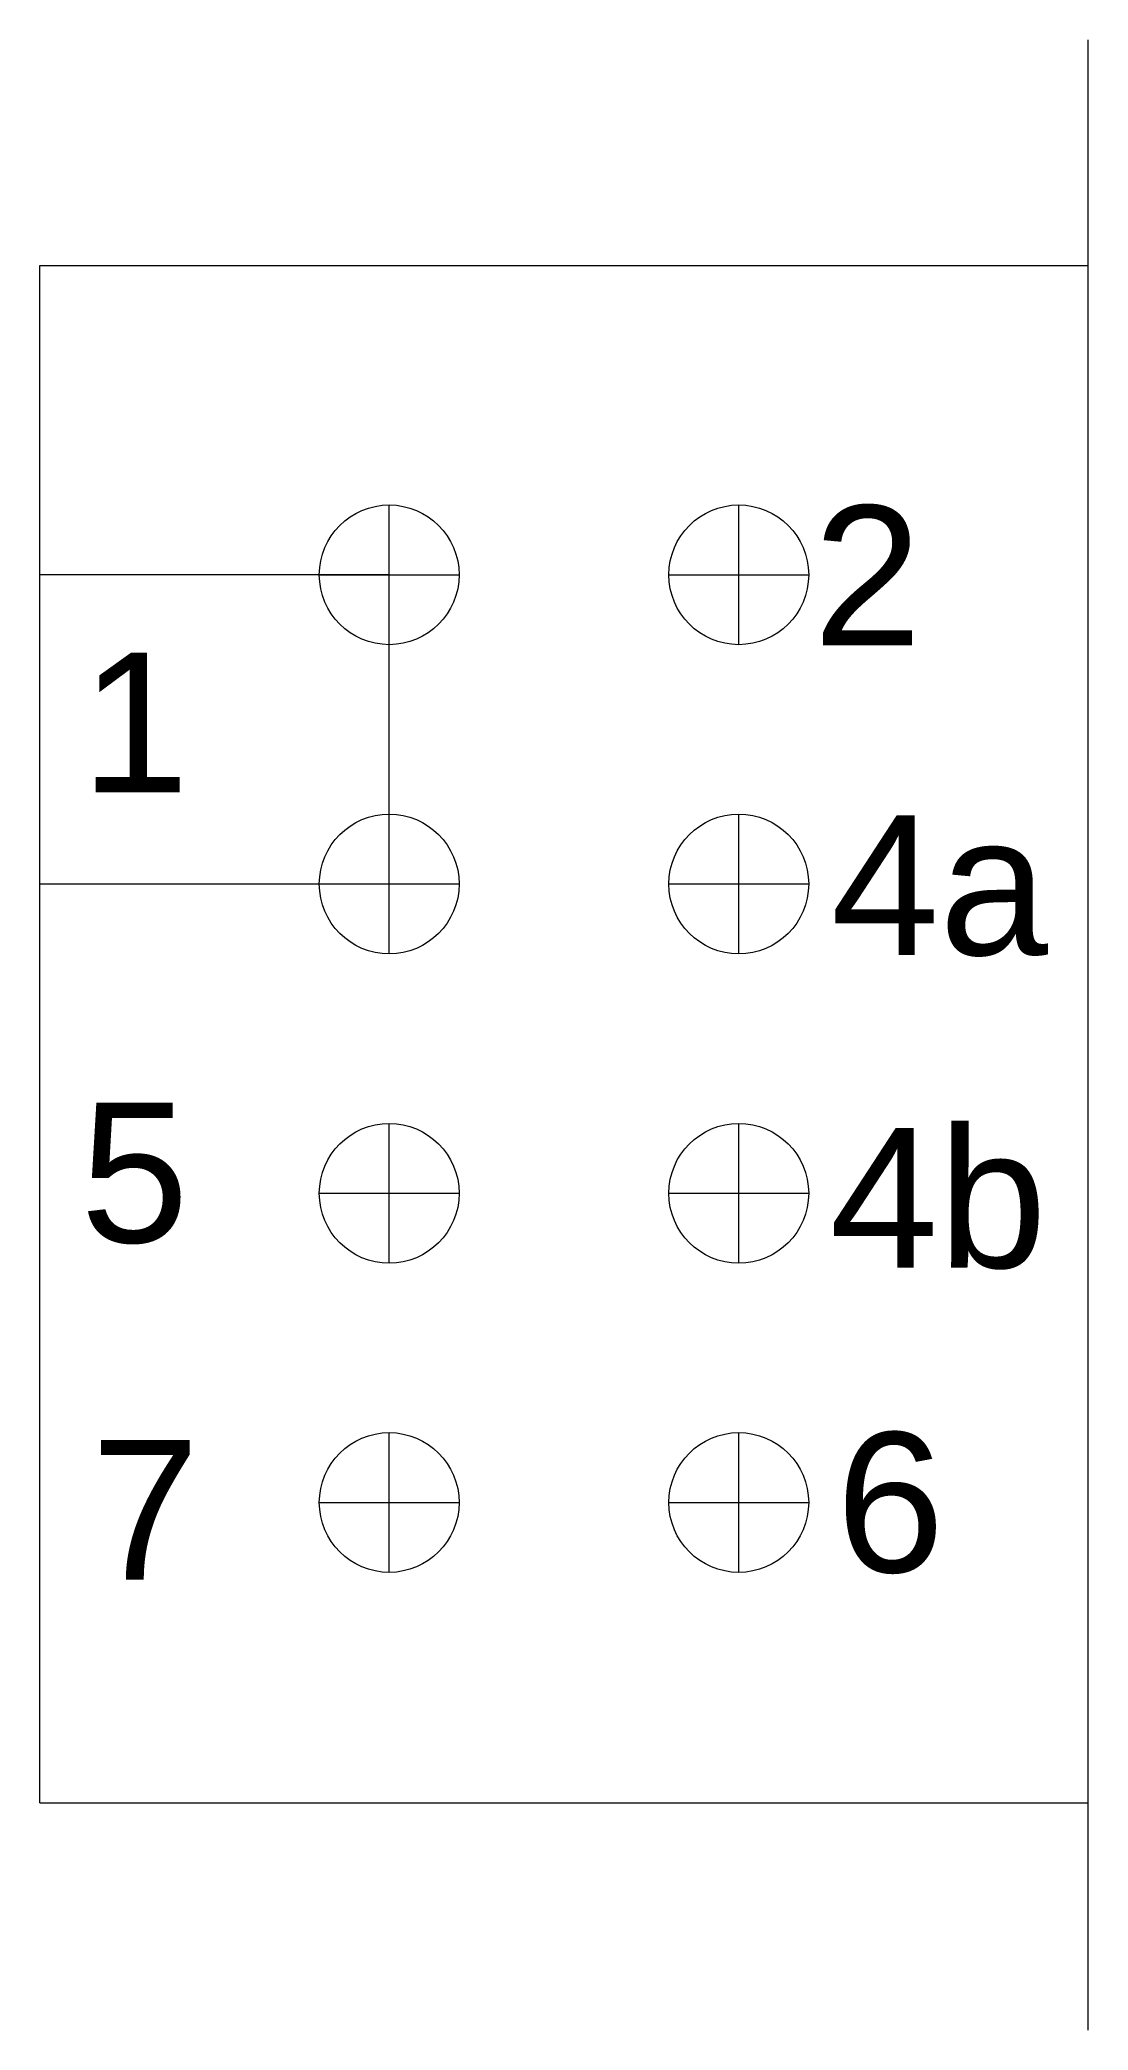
# Model space of a CAD drawing. Header units: inches. Extents: x 119.7 to 127.2, y 548.1 to 562.3.
import ezdxf

# ---------------------------------------------------------------- set-up
doc = ezdxf.new("R2010")
doc.units = ezdxf.units.IN
doc.header["$MEASUREMENT"] = 0
doc.layers.add('A101-Floorplan-1st-floor', color=7, linetype='Continuous', lineweight=9)
doc.styles.add('Small', font='Arial.ttf', dxfattribs={"height": 0.5})

msp = doc.modelspace()

# ---------------------------------------------------------------- linework, layer by layer
at = {"layer": 'A101-Floorplan-1st-floor', "lineweight": 5}
for p, q in [((127.223, 548.095), (127.223, 562.335)), ((119.722, 549.72), (119.722, 560.72)), ((119.722, 560.72), (127.223, 560.72)), ((122.222, 558.007), (122.222, 559.007)), ((124.723, 558.007), (124.723, 559.007)), ((122.222, 558.507), (119.722, 558.507)), ((121.722, 558.507), (122.723, 558.507)), ((122.222, 556.295), (122.222, 558.507)), ((124.223, 558.507), (125.223, 558.507)), ((122.222, 555.795), (122.222, 556.795)), ((124.723, 555.795), (124.723, 556.795)), ((119.722, 556.295), (122.222, 556.295)), ((121.722, 556.295), (122.723, 556.295)), ((124.223, 556.295), (125.223, 556.295)), ((122.222, 553.582), (122.222, 554.582)), ((124.723, 553.582), (124.723, 554.582)), ((121.722, 554.082), (122.723, 554.082)), ((124.223, 554.082), (125.223, 554.082)), ((122.222, 551.37), (122.222, 552.37)), ((124.723, 551.37), (124.723, 552.37)), ((121.722, 551.87), (122.723, 551.87)), ((124.223, 551.87), (125.223, 551.87)), ((119.722, 549.72), (127.223, 549.72))]:
    msp.add_line(p, q, dxfattribs=at)
for centre in [(122.222, 558.507), (124.723, 558.507), (122.222, 556.295), (124.723, 556.295), (122.222, 554.082), (124.723, 554.082), (122.222, 551.87), (124.723, 551.87)]:
    msp.add_circle(centre, 0.5, dxfattribs=at)

# ---------------------------------------------------------------- texts
at = {"layer": 'A101-Floorplan-1st-floor', "lineweight": 5, "style": 'Small'}
for s, height, p in [('2', 1, (125.255, 558.002)), ('1', 1, (120.015, 556.951)), ('4a', 1.0001, (125.381, 555.787)), ('5', 1, (120.011, 553.73)), ('4b', 1.0001, (125.373, 553.549)), ('6', 1, (125.418, 551.371)), ('7', 1, (120.089, 551.318))]:
    msp.add_text(s, height=height, dxfattribs=at).set_placement(p)

doc.saveas('drawing.dxf')
